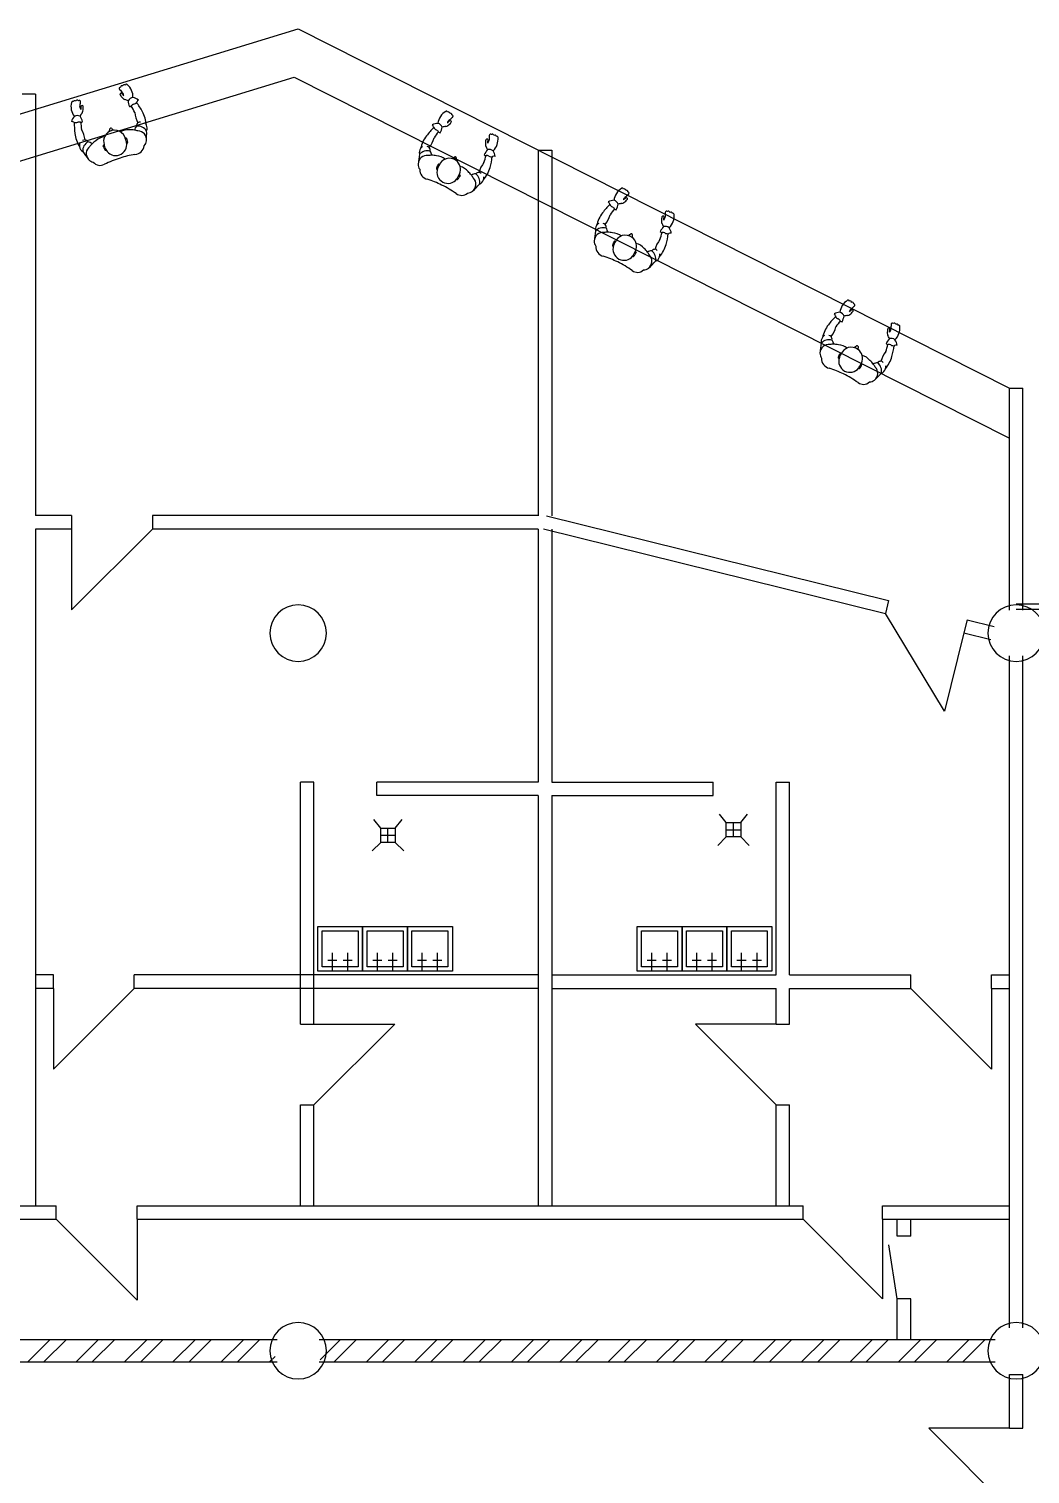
# Model space of a CAD drawing. Header units: metres. Extents: x 183920 to 185578, y 20757 to 21440.
# Drawn here: x 184310.37 to 184321.52, y 20943.99 to 20960.1 of the extents above; entities that cross this region are included whole.
import ezdxf

# ---------------------------------------------------------------- set-up
doc = ezdxf.new("R2010")
doc.units = ezdxf.units.M
doc.linetypes.add('Style_13', pattern=[0])
doc.linetypes.add('Style_23', pattern=[0])
for name, color, linetype, true_color in [('0_1', 7, 'Continuous', 0x000000), ('brick', 12, 'Continuous', 0xbd0000), ('COLON', 5, 'Continuous', 0x0000ff), ('DOORS', 8, 'Continuous', 0x414141), ('DRAW', 7, 'Continuous', 0xffffff), ('GKL', 5, 'Continuous', 0x0000ff), ('Glass', 4, 'Continuous', 0x00ffff), ('Sanita', 4, 'Continuous', 0x00ffff), ('WALL', 7, 'Continuous', 0x000000)]:
    doc.layers.add(name, color=color, linetype=linetype, true_color=true_color)

# ---------------------------------------------------------------- blocks, each defined once
blk = doc.blocks.new('AC37FC7F39')
at = {"layer": 'Sanita', "linetype": 'Style_13'}
for points in [[(-0.004881829890982772, -0.1896704826491477), (-0.004881829890982772, -0.6896704826491478), (-0.5048818298909827, -0.6896704826491478), (-0.5048818298909827, -0.1896704826491477), (-0.004881829890982772, -0.1896704826491477)], [(-0.05488182989098277, -0.2396704826491478), (-0.05488182989098277, -0.6396704826491477), (-0.4548818298909827, -0.6396704826491477), (-0.4548818298909827, -0.2396704826491478), (-0.05488182989098277, -0.2396704826491478)]]:
    blk.add_lwpolyline(points, close=True, dxfattribs=at)
for points in [[(-0.2921818002576256, -0.5686417878744251), (-0.3926531750231879, -0.5686417878744251)], [(-0.3405938260836192, -0.6896704826491478), (-0.3405938260836192, -0.4833529475295509)], [(-0.1207578078724109, -0.5686417878744251), (-0.2212291826379733, -0.5686417878744251)], [(-0.1691698336984045, -0.6896704826491478), (-0.1691698336984045, -0.4833529475295509)]]:
    blk.add_lwpolyline(points, dxfattribs=at)
blk = doc.blocks.new('89')
at = {"layer": '0_1', "linetype": 'Style_13'}
for points in [[(-15.91518859069966, -8.342406282081027), (-15.91613768701337, -8.341457545697354)], [(-15.91359389346488, -8.342406282081027), (-15.91264484418269, -8.341647286125493)], [(-15.91518859069966, -8.343212721704349), (-15.91359389346488, -8.343212721704349)], [(-15.91439124208227, -8.342406282081027), (-15.91439124208227, -8.344019161327669)], [(-15.91518859069966, -8.34401916132767), (-15.91613768701337, -8.344967897711344)], [(-15.91359389346488, -8.34401916132767), (-15.91264484418269, -8.344778157283205)]]:
    blk.add_lwpolyline(points, dxfattribs=at)
blk.add_lwpolyline([(-15.91518859069966, -8.342406282081027), (-15.91359389346488, -8.342406282081027), (-15.91359389346488, -8.344019161327669), (-15.91518859069966, -8.344019161327669), (-15.91518859069966, -8.342406282081027)], close=True, dxfattribs=at)

msp = doc.modelspace()

# ---------------------------------------------------------------- hatches: boundary and pattern name
at = {"layer": 'DRAW'}
h = msp.add_hatch(dxfattribs=at)
h.set_pattern_fill('PATTERN_0', color=256, scale=0.04, style=0, pattern_type=2)
h.set_pattern_definition([(45, (-3.600000000000116, 82), (-0.2694076836320746, 0.2694076836320746), []), (45, (-3.420394800000009, 82), (-0.2694076836320746, 0.2694076836320746), [])])
edge = h.paths.add_edge_path(flags=0)
edge.add_line((184313.1337672897, 20945.48654259391), (184305.6011001476, 20945.48654259391))
edge.add_arc((184305.3674337187, 20945.36154259395), 0.2649999999874382, -9.55702716964879e-09, 28.14458129912009, ccw=False)
edge.add_arc((184305.3674337187, 20945.36154259387), 0.2649999999903344, -28.144581298963203, 9.400025646755239e-09, ccw=False)
edge.add_line((184305.6011001476, 20945.23654259391), (184313.1337672897, 20945.23654259391))
edge.add_arc((184313.3674337187, 20945.36154259392), 0.2650000000050169, 180.0000000031585, 208.1445813115076, ccw=False)
edge.add_arc((184313.3674337187, 20945.3615425939), 0.2650000000026288, 151.855418688363, 179.9999999969709, ccw=False)
edge.add_line((184313.1337672897, 20945.48654259391), (184313.1337672897, 20945.48654259391))
edge = h.paths.add_edge_path(flags=0)
edge.add_line((184321.1337672897, 20945.48654259391), (184313.6011001476, 20945.48654259391))
edge.add_arc((184313.3674337187, 20945.36154259395), 0.2649999999874382, -9.55702716964879e-09, 28.14458129912009, ccw=False)
edge.add_arc((184313.3674337187, 20945.36154259387), 0.2649999999903344, -28.144581298963203, 9.400025646755239e-09, ccw=False)
edge.add_line((184313.6011001476, 20945.23654259391), (184321.1337672897, 20945.23654259391))
edge.add_arc((184321.3674337187, 20945.36154259392), 0.2650000000050823, 180.0000000031621, 208.1445813115041, ccw=False)
edge.add_arc((184321.3674337187, 20945.3615425939), 0.265000000002498, 151.8554186883559, 179.999999996978, ccw=False)
edge.add_line((184321.1337672897, 20945.48654259391), (184321.1337672897, 20945.48654259391))
edge = h.paths.add_edge_path(flags=0)
edge.add_arc((184329.3674337187, 20945.3615425939), 0.2650000000025853, 151.8554186883606, 179.9999999969732, ccw=False)
edge.add_line((184329.1337672897, 20945.48654259391), (184321.6011001476, 20945.48654259391))
edge.add_arc((184321.3674337187, 20945.36154259395), 0.2649999999873728, -9.560608305037022e-09, 28.144581299123615, ccw=False)
edge.add_arc((184321.3674337187, 20945.36154259387), 0.2649999999903997, -28.144581298959622, 9.39661504162359e-09, ccw=False)
edge.add_line((184321.6011001476, 20945.23654259391), (184329.1337672897, 20945.23654259391))
edge.add_arc((184329.3674337187, 20945.36154259392), 0.2650000000050823, 180.0000000031621, 208.1445813115041, ccw=False)
edge.add_line((184329.1024337187, 20945.36154259391), (184329.1024337187, 20945.36154259391))
edge = h.paths.add_edge_path(flags=0)
edge.add_line((184329.6799337186, 20945.48654259391), (184329.6011001476, 20945.48654259391))
edge.add_arc((184329.3674337187, 20945.36154259395), 0.2649999999880987, -9.52110212892876e-09, 28.14458129908428, ccw=False)
edge.add_arc((184329.3674337187, 20945.36154259387), 0.2649999999905304, -28.144581298952573, 9.389395927428268e-09, ccw=False)
edge.add_line((184329.6011001476, 20945.23654259391), (184329.8049337186, 20945.23654259391))
edge.add_line((184329.8049337186, 20945.23654259391), (184329.6799337186, 20945.48654259391))
edge.add_line((184329.6799337186, 20945.48654259391), (184329.6799337186, 20945.48654259391))
edge = h.paths.add_edge_path(flags=0)
edge.add_spline(control_points=[(184297.6565703646, 20945.23654259391), (184297.6914394305, 20945.31719799207), (184297.6914394305, 20945.40588719575), (184297.6565703646, 20945.48654259391)], knot_values=[0, 0, 0, 0, 1, 1, 1, 1], degree=3, periodic=0)
edge.add_line((184297.6565703646, 20945.48654259391), (184305.1337672897, 20945.48654259391))
edge.add_spline(control_points=[(184305.1337672897, 20945.48654259391), (184305.0913037434, 20945.40716415197), (184305.0913037434, 20945.31592103585), (184305.1337672897, 20945.23654259391)], knot_values=[0, 0, 0, 0, 1, 1, 1, 1], degree=3, periodic=0)
edge.add_line((184305.1337672897, 20945.23654259391), (184297.6565703646, 20945.23654259391))

# ---------------------------------------------------------------- linework, layer by layer
at = {"layer": 'brick', "linetype": 'Style_13'}
for points in [[(184305.6011001476, 20945.48654259391), (184313.1337672897, 20945.48654259391)], [(184313.6011001476, 20945.48654259391), (184321.1337672897, 20945.48654259391)], [(184305.6011001476, 20945.23654259391), (184313.1337672897, 20945.23654259391)], [(184313.6011001476, 20945.23654259391), (184321.1337672897, 20945.23654259391)]]:
    msp.add_lwpolyline(points, dxfattribs=at)
at = {"layer": 'COLON', "linetype": 'Style_23'}
for points in [[(184313.0524337187, 20953.36154259391, 0.9999999999999999), (184313.6824337186, 20953.36154259391, 0.9999999999999999), (184313.0524337187, 20953.36154259391)], [(184321.0524337187, 20953.36154259391, 0.9999999999999999), (184321.6824337186, 20953.36154259391, 0.9999999999999999), (184321.0524337187, 20953.36154259391)], [(184313.0524337187, 20945.36154259391, 0.9999999999999999), (184313.6824337186, 20945.36154259391, 0.9999999999999999), (184313.0524337187, 20945.36154259391)], [(184321.0524337187, 20945.36154259391, 0.9999999999999999), (184321.6824337186, 20945.36154259391, 0.9999999999999999), (184321.0524337187, 20945.36154259391)]]:
    msp.add_lwpolyline(points, format="xyb", close=True, dxfattribs=at)
at = {"layer": 'DOORS', "linetype": 'Style_13'}
for points in [[(184310.8428764745, 20954.52105177187), (184310.8428764745, 20953.62105177187), (184311.7428764745, 20954.52105177187)], [(184320.7834173275, 20953.36328637707), (184320.5670542161, 20952.48968062846), (184319.9098115789, 20953.57964948852)], [(184310.6422127632, 20949.40105177187), (184310.6422127632, 20948.50105177187), (184311.5422127632, 20949.40105177187)], [(184321.0929337186, 20949.40105177187), (184321.0929337186, 20948.50105177187), (184320.1929337186, 20949.40105177187)], [(184313.5428764745, 20949.00105177187), (184314.4428764745, 20949.00105177187), (184313.5428764745, 20948.10105177187)], [(184318.6928764745, 20949.00105177187), (184317.7928764745, 20949.00105177187), (184318.6928764745, 20948.10105177187)], [(184311.5726413924, 20946.82648858823), (184311.5726413924, 20945.92648858824), (184310.6726413924, 20946.82648858823)], [(184319.8773764745, 20946.82648858823), (184319.8773764745, 20945.94148858824), (184318.9923764745, 20946.82648858823)], [(184320.0424337187, 20945.93908233315), (184319.9478875404, 20946.54208121323)], [(184321.2924337187, 20944.49654259391), (184320.3924337187, 20944.49654259391), (184321.2924337187, 20943.59654259391)]]:
    msp.add_lwpolyline(points, dxfattribs=at)
at = {"layer": 'GKL', "linetype": 'Style_13'}
for points in [[(184300.0432715868, 20956.01768116985), (184313.3674337186, 20960.09654259391)], [(184313.3674337186, 20960.09654259391), (184321.2924337187, 20956.09319058076)], [(184300.0432715868, 20955.49477758866), (184313.321492969, 20959.55957539283)], [(184313.321492969, 20959.55957539283), (184321.2924337187, 20955.53301618818)], [(184310.4428764745, 20959.36766068485), (184310.2928764745, 20959.36766068485)], [(184310.4428764745, 20959.36766068485), (184310.4428764745, 20954.67105177187)], [(184311.4524526571, 20958.84588902267), (184311.4436760568, 20958.87316830378)], [(184311.2172542873, 20958.77021833084), (184311.205232692, 20958.80764637861)], [(184316.0428764745, 20958.74502976834), (184316.0428764745, 20954.66954623385)], [(184316.0428764745, 20958.74502976834), (184316.1928764745, 20958.74502976834)], [(184316.1928764745, 20958.74502976834), (184316.1928764745, 20954.66954623385)], [(184314.9261354335, 20958.55313544581), (184314.9389108091, 20958.57878652121)], [(184315.147295628, 20958.4429878398), (184315.1648039002, 20958.4781849692)], [(184316.8873229472, 20957.69527423164), (184316.9000983228, 20957.72092530704)], [(184317.1084831418, 20957.58512662563), (184317.125991414, 20957.62032375503)], [(184319.4031882526, 20956.44675736723), (184319.4159636282, 20956.47240844263)], [(184319.6243484471, 20956.33660976122), (184319.6418567193, 20956.37180689062)], [(184321.2924337187, 20953.61570789446), (184321.2924337187, 20956.09319058076)], [(184321.2924337187, 20956.09319058076), (184321.4424337187, 20956.09319058076)], [(184321.4424337187, 20953.61570789446), (184321.4424337187, 20956.09319058076)], [(184310.8428764745, 20954.67105177187), (184310.4428764745, 20954.67105177187)], [(184310.8428764745, 20954.67105177187), (184310.8428764745, 20954.52105177187)], [(184316.0428764745, 20954.67105177187), (184311.7428764745, 20954.67105177187)], [(184311.7428764745, 20954.67105177187), (184311.7428764745, 20954.52105177187)], [(184316.1359067338, 20954.66885225092), (184319.9458720975, 20953.72525044662)], [(184310.8428764745, 20954.52105177187), (184310.4428764745, 20954.52105177187)], [(184310.4428764745, 20954.52105177187), (184310.4428764745, 20946.97648858824)], [(184316.0428764745, 20954.52105177187), (184311.7428764745, 20954.52105177187)], [(184316.0428764745, 20954.52105177187), (184316.0428764745, 20951.70105177187)], [(184316.0998462152, 20954.52325129282), (184319.9098115789, 20953.57964948852)], [(184316.1928764745, 20954.52105177187), (184316.1928764745, 20951.70105177187)], [(184319.9458720975, 20953.72525044662), (184319.9098115789, 20953.57964948852)], [(184320.8194778461, 20953.50888733517), (184320.7834173275, 20953.36328637707)], [(184320.8194778461, 20953.50888733517), (184321.1204639779, 20953.43434307296)], [(184320.7834173275, 20953.36328637707), (184321.0844034594, 20953.28874211486)], [(184321.2924337187, 20945.61570789446), (184321.2924337187, 20953.10737729337)], [(184321.4424337187, 20945.61570789446), (184321.4424337187, 20953.10737729337)], [(184313.3928764745, 20949.00105177187), (184313.3928764745, 20951.70105177187)], [(184313.5428764745, 20951.70105177187), (184313.3928764745, 20951.70105177187)], [(184313.5428764745, 20949.00105177187), (184313.5428764745, 20951.70105177187)], [(184314.2428764745, 20951.55105177187), (184314.2428764745, 20951.70105177187)], [(184316.0428764745, 20951.70105177187), (184314.2428764745, 20951.70105177187)], [(184316.1928764745, 20951.70105177187), (184317.9928764745, 20951.70105177187)], [(184317.9928764745, 20951.55105177187), (184317.9928764745, 20951.70105177187)], [(184318.6928764745, 20951.70105177187), (184318.8428764745, 20951.70105177187)], [(184318.6928764745, 20949.55105177187), (184318.6928764745, 20951.70105177187)], [(184318.8428764745, 20949.55105177187), (184318.8428764745, 20951.70105177187)], [(184316.0428764745, 20951.55105177187), (184314.2428764745, 20951.55105177187)], [(184316.0428764745, 20951.55105177187), (184316.0428764745, 20946.97648858824)], [(184316.1928764745, 20951.55105177187), (184316.1928764745, 20946.97648858824)], [(184316.1928764745, 20951.55105177187), (184317.9928764745, 20951.55105177187)], [(184310.6422127632, 20949.55105177187), (184310.4427127632, 20949.55105177187)], [(184310.6422127632, 20949.40105177187), (184310.6422127632, 20949.55105177187)], [(184311.5422127632, 20949.40105177187), (184311.5422127632, 20949.55105177187)], [(184316.0428764745, 20949.55105177187), (184311.5422127632, 20949.55105177187)], [(184316.1928764745, 20949.55105177187), (184318.6928764745, 20949.55105177187)], [(184318.8428764745, 20949.55105177187), (184320.1929337186, 20949.55105177187)], [(184320.1929337186, 20949.40105177187), (184320.1929337186, 20949.55105177187)], [(184321.0929337186, 20949.40105177187), (184321.0929337186, 20949.55105177187)], [(184321.0929337186, 20949.55105177187), (184321.2924337187, 20949.55105177187)], [(184310.6422127632, 20949.40105177187), (184310.4427127632, 20949.40105177187)], [(184316.0428764745, 20949.40105177187), (184311.5422127632, 20949.40105177187)], [(184316.1928764745, 20949.40105177187), (184318.6928764745, 20949.40105177187)], [(184318.6928764745, 20949.00105177187), (184318.6928764745, 20949.40105177187)], [(184318.8428764745, 20949.00105177187), (184318.8428764745, 20949.40105177187)], [(184318.8428764745, 20949.40105177187), (184320.1929337186, 20949.40105177187)], [(184321.0929337186, 20949.40105177187), (184321.2924337187, 20949.40105177187)], [(184313.3928764745, 20949.00105177187), (184313.5428764745, 20949.00105177187)], [(184318.6928764745, 20949.00105177187), (184318.8428764745, 20949.00105177187)], [(184313.3928764745, 20946.97648858824), (184313.3928764745, 20948.10105177187)], [(184313.3928764745, 20948.10105177187), (184313.5428764745, 20948.10105177187)], [(184313.5428764745, 20946.97648858824), (184313.5428764745, 20948.10105177187)], [(184318.6928764745, 20948.10105177187), (184318.8428764745, 20948.10105177187)], [(184318.6928764745, 20946.97648858824), (184318.6928764745, 20948.10105177187)], [(184318.8428764745, 20946.97648858824), (184318.8428764745, 20948.10105177187)], [(184309.0234814674, 20946.97648858824), (184310.6726413924, 20946.97648858824)], [(184310.6726413924, 20946.82648858823), (184310.6726413924, 20946.97648858824)], [(184311.5726413924, 20946.82648858823), (184311.5726413924, 20946.97648858824)], [(184311.5726413924, 20946.97648858824), (184318.9923764745, 20946.97648858824)], [(184318.9923764745, 20946.82648858823), (184318.9923764745, 20946.97648858824)], [(184319.8773764745, 20946.97648858824), (184321.2924337187, 20946.97648858824)], [(184319.8773764745, 20946.82648858823), (184319.8773764745, 20946.97648858824)], [(184309.0234814674, 20946.82648858823), (184310.6726413924, 20946.82648858823)], [(184311.5726413924, 20946.82648858823), (184318.9923764745, 20946.82648858823)], [(184319.8773764745, 20946.82648858823), (184321.2924337187, 20946.82648858823)], [(184320.0424337187, 20946.63908233315), (184320.0424337187, 20946.82648858823)], [(184320.1924337187, 20946.63908233315), (184320.1924337187, 20946.82648858823)], [(184320.1924337187, 20946.63908233315), (184320.0424337187, 20946.63908233315)], [(184320.0424337187, 20945.48654259391), (184320.0424337187, 20945.93908233315)], [(184320.1924337187, 20945.93908233315), (184320.0424337187, 20945.93908233315)], [(184320.1924337187, 20945.48654259391), (184320.1924337187, 20945.93908233315)], [(184321.2924337187, 20944.49654259391), (184321.2924337187, 20945.09654259391)], [(184321.2924337187, 20945.09654259391), (184321.4424337187, 20945.09654259391)], [(184321.2924337187, 20945.09654259391), (184321.4424337187, 20945.09654259391)], [(184321.2924337187, 20944.49654259391), (184321.2924337187, 20945.09654259391)], [(184321.4424337187, 20944.49654259391), (184321.4424337187, 20945.09654259391)], [(184321.4424337187, 20944.49654259391), (184321.4424337187, 20945.09654259391)], [(184321.2924337187, 20944.49654259391), (184321.4424337187, 20944.49654259391)], [(184321.2924337187, 20944.49654259391), (184321.4424337187, 20944.49654259391)]]:
    msp.add_lwpolyline(points, dxfattribs=at)
for points in [[(184311.4428388573, 20959.47037695768, 0.562738525298372), (184311.4140628465, 20959.46024351499)], [(184311.4617859536, 20959.47596317686, 0.6642956883432045), (184311.4428388573, 20959.47037695768)], [(184311.5270997714, 20959.33057937973, 0.23357357713374), (184311.4617859536, 20959.47596317687)], [(184311.3882715473, 20959.4468234171, 0.7346971401479088), (184311.3781233838, 20959.42198596296)], [(184311.375773605, 20959.42487329702, 0.001228079246242724), (184311.3781233838, 20959.42198596296)], [(184311.3781233838, 20959.42198596296, 0.01688612161322813), (184311.4118400027, 20959.38349217137)], [(184311.403511531, 20959.37631353923, 1.021502916895853), (184311.3850546469, 20959.36075750861)], [(184311.3850546469, 20959.36075750861, 0.0348045405536639), (184311.3974451082, 20959.34232817982)], [(184311.3882715473, 20959.4468234171, 0.007703880547312702), (184311.3882456526, 20959.4463003428)], [(184311.4140628465, 20959.46024351499, 0.5633975863878162), (184311.3882715473, 20959.4468234171)], [(184311.3974451082, 20959.34232817982, 0.1526109228467735), (184311.4360938772, 20959.30890212352)], [(184311.4236314862, 20959.35040737873, 0.05902706859588985), (184311.403511531, 20959.37631353923)], [(184311.4236314862, 20959.35040737873, 0.183508304746305), (184311.4118400028, 20959.38349217136)], [(184311.4734928312, 20959.29609161826, 0.0639018418334378), (184311.4360938772, 20959.30890212352)], [(184311.5270997714, 20959.33057937974, 0.2463131511539328), (184311.4734928312, 20959.29609161826)], [(184311.5873856846, 20959.30315416885, 0.125059277647271), (184311.5270997714, 20959.33057937974)], [(184310.8422780958, 20959.27664807007, 0.2335735771317475), (184310.8739913612, 20959.12045392145)], [(184310.8609280092, 20959.28315798801, 0.6642956883397897), (184310.8422780958, 20959.27664807007)], [(184310.8902144103, 20959.29170504418, 0.5627385252955442), (184310.8609280092, 20959.28315798801)], [(184310.9189925058, 20959.29584163197, 0.5633975863862969), (184310.8902144103, 20959.29170504418)], [(184310.9417196835, 20959.28158120612, 0.7346971401440535), (184310.9189925058, 20959.29584163197)], [(184310.9193185498, 20959.29543178736, 0.007703880549102126), (184310.9189925058, 20959.29584163197)], [(184310.936774327, 20959.23064864452, 0.1835083047483222), (184310.9464868679, 20959.19689499084)], [(184310.936774327, 20959.23064864453, 0.01688612161292728), (184310.9417196835, 20959.28158120612)], [(184310.9605643787, 20959.15590937034, 0.06390184183309641), (184310.9376514543, 20959.12369464232)], [(184310.9417196835, 20959.28158120612, 0.001228079244078674), (184310.9419450178, 20959.28529703483)], [(184310.947726247, 20959.22967311907, 0.05902706859814137), (184310.9464868679, 20959.19689499084)], [(184310.9717913595, 20959.22779774832, 1.021502916896185), (184310.947726247, 20959.22967311907)], [(184310.9605643787, 20959.15590937034, 0.1526109228442449), (184310.9724716198, 20959.20560088059)], [(184310.9724716198, 20959.20560088059, 0.03480454055393713), (184310.9717913595, 20959.22779774832)], [(184311.4734928312, 20959.29609161826, 0.06862318153316545), (184311.4869847026, 20959.23062425205)], [(184311.4869847026, 20959.23062425205, 0.2733742060289469), (184311.507781492, 20959.23890921188)], [(184311.5337822784, 20959.25607695998, 0.09528091794896781), (184311.507781492, 20959.23890921188)], [(184311.5463226805, 20959.16519987535, 0.01491578298274088), (184311.507781492, 20959.23890921187)], [(184311.5337822784, 20959.25607695998, 0.2169668782424897), (184311.5683112692, 20959.28135052898)], [(184311.5463226805, 20959.16519987533, 0.1039852279526526), (184311.5823680684, 20959.0486263879)], [(184311.6325284053, 20959.17366683481, 0.03865174415437777), (184311.5656965201, 20959.27717414645)], [(184311.5873856846, 20959.30315416885, 0.1760581244777774), (184311.5683112692, 20959.28135052898)], [(184311.5683112692, 20959.28135052898, 0.008868330040992497), (184311.5691793746, 20959.28296288719)], [(184311.6763817583, 20959.02455896619, 0.1097569836683875), (184311.6325284053, 20959.17366683482)], [(184315.0115693059, 20959.17746036415, 0.2335735771319329), (184314.9251546052, 20959.0435393323)], [(184315.0294620855, 20959.16909097107, 0.6642956883423783), (184315.0115693059, 20959.17746036414)], [(184315.0563890528, 20959.15474928743, 0.5627385252958752), (184315.0294620855, 20959.16909097107)], [(184315.0798714042, 20959.13760667055, 0.5633975863847096), (184315.0563890528, 20959.15474928743)], [(184310.8739913612, 20959.12045392146, 0.1250592776493245), (184310.8410070496, 20959.0630207541)], [(184310.8692168543, 20959.05642993077, 0.1760581244767304), (184310.8410070496, 20959.0630207541)], [(184310.8675714342, 20959.05723360899, 0.008868330038935534), (184310.8692168543, 20959.05642993077)], [(184310.8692168543, 20959.05642993077, 0.2169668782433176), (184310.9120052403, 20959.05603178668)], [(184310.8737763374, 20959.05456172374, 0.03865174415633087), (184310.8798379453, 20958.93150270803)], [(184310.9376514543, 20959.12369464232, 0.2463131511515061), (184310.8739913612, 20959.12045392145)], [(184310.9431387958, 20959.05724594822, 0.09528091794787932), (184310.9120052403, 20959.05603178668)], [(184310.9648650431, 20959.06264198293, 0.06862318153192089), (184310.9376514543, 20959.12369464232)], [(184310.9431387958, 20959.05724594822, 0.2733742060297836), (184310.9648650431, 20959.06264198293)], [(184310.9431387958, 20959.05724594822, 0.01491578298280065), (184310.9548083314, 20958.97489115823)], [(184311.2663205101, 20958.96588642624, 0.02578928805832998), (184311.268776241, 20958.9827625287)], [(184311.2866608179, 20958.98851655796, 0.5602265983964629), (184311.268776241, 20958.9827625287)], [(184311.2866608179, 20958.98851655796, 0.02578928805845708), (184311.2984963842, 20958.97623841403)], [(184311.5679293975, 20959.01203029224, 0.1508512666847832), (184311.5433162957, 20958.96811265512)], [(184311.5823680684, 20959.0486263879, 0.2570029064266376), (184311.5679298933, 20959.01203045173)], [(184311.6796629574, 20958.95909615277, 0.2818914200136288), (184311.5679293975, 20959.01203029224)], [(184311.6093074325, 20959.05799798262, 0.1804795712257161), (184311.5823680684, 20959.0486263879)], [(184311.6763817583, 20959.02455896619, 0.0936196042371635), (184311.6574265207, 20959.05124694959)], [(184311.6796634531, 20958.95909631226, 0.192729793419487), (184311.6763817583, 20959.02455896619)], [(184314.878972428, 20958.99653896567, 0.03865174415674138), (184314.7973483399, 20958.90424718552)], [(184314.9251546052, 20959.0435393323, 0.1250592776474504), (184314.8614326323, 20959.02548265217)], [(184314.8770148092, 20959.00106078082, 0.1760581244763963), (184314.8614326323, 20959.02548265217)], [(184314.8763987948, 20959.00278526111, 0.00886833003800465), (184314.8770148092, 20959.00106078082)], [(184314.8770148092, 20959.00106078082, 0.2169668782448526), (184314.9073548331, 20958.97088649641)], [(184314.9729717164, 20959.00138920052, 0.2463131511532959), (184314.9251546052, 20959.0435393323)], [(184314.949797278, 20958.93869189564, 0.06862318153279579), (184314.9729717164, 20959.00138920052)], [(184315.0118708134, 20959.0084355511, 0.06390184183290959), (184314.9729717164, 20959.00138920052)], [(184315.0118708134, 20959.0084355511, 0.152610922844458), (184315.0551027839, 20959.03567569252)], [(184315.0470556798, 20959.0785351291, 0.1835083047491443), (184315.0304274307, 20959.04759738652)], [(184315.0542111169, 20959.07018672075, 0.05902706859954156), (184315.0304274307, 20959.04759738652)], [(184315.0470556798, 20959.0785351291, 0.01688612161361359), (184315.0861728488, 20959.11152648369)], [(184315.0701214013, 20959.052034324, 1.021502916898429), (184315.0542111169, 20959.07018672075)], [(184315.0551027839, 20959.03567569252, 0.03480454055643637), (184315.0701214013, 20959.05203432401)], [(184315.0798184192, 20959.13708564287, 0.007703880551050045), (184315.0798714042, 20959.13760667055)], [(184315.0861728488, 20959.11152648369, 0.7346971401483768), (184315.0798714042, 20959.13760667055)], [(184315.0861728488, 20959.11152648369, 0.001228079245217542), (184315.0889297452, 20959.11402801934)], [(184310.8798379453, 20958.93150270803, 0.1097569836699632), (184310.9311571494, 20958.78479683782)], [(184310.9934997443, 20958.85916897999, 0.103985227952019), (184310.9548083314, 20958.97489115822)], [(184310.9934997443, 20958.85916897999, 0.1804795712247602), (184310.9661496665, 20958.85107395863)], [(184311.0265685426, 20958.8378575271, 0.2818914200137709), (184310.9666627058, 20958.72970161076)], [(184311.0265685426, 20958.8378575271, 0.257002906427068), (184310.9934997443, 20958.85916897999)], [(184311.0721727392, 20958.81653099703, 0.1508512666858007), (184311.0265685426, 20958.8378575271)], [(184311.1149021903, 20958.85012798034, 0.0521885622270389), (184311.0721727392, 20958.81653099703)], [(184311.2102999327, 20958.89291119212, 0.159402744251488), (184311.1149021903, 20958.85012798034)], [(184311.2102999327, 20958.89291119212, 0.1783538777169704), (184311.205232692, 20958.80764637861)], [(184311.2656007938, 20958.9525393868, 0.1692941236912778), (184311.2102999327, 20958.89291119212)], [(184311.2255135475, 20958.75055704585, 0.8647993628830255), (184311.4560571261, 20958.83194417604)], [(184311.2663205101, 20958.96588642624, 0.4363700312706989), (184311.2656007938, 20958.9525393868)], [(184311.4446844827, 20958.86729243492, 0.5028829782362652), (184311.2656007938, 20958.9525393868)], [(184311.3068638037, 20958.9658149912, 0.4363700312697514), (184311.2984963842, 20958.97623841403)], [(184311.4890124577, 20958.9704909862, 0.1594027442508617), (184311.3865645301, 20958.9496210411)], [(184311.4553230162, 20958.87780493933, 1.033272617226678), (184311.4442216019, 20958.87147264987)], [(184311.4560571261, 20958.83194417604, 0.02917255737105351), (184311.4524526571, 20958.84588902267)], [(184311.4553230162, 20958.87780493933, 0.08416599265552342), (184311.4642125755, 20958.84967255726)], [(184311.4572074518, 20958.82510024122, 0.01404715641860633), (184311.4560571261, 20958.83194417604)], [(184311.4572074518, 20958.82510024122, 0.8376434836873771), (184311.4685307192, 20958.82960256155)], [(184311.4685307192, 20958.82960256155, 0.09560574324571368), (184311.4642125755, 20958.84967255726)], [(184311.5433162957, 20958.96811265512, 0.052188562225208), (184311.4890124577, 20958.9704909862)], [(184311.5826543149, 20958.95909186167, 0.03870246309369627), (184311.5433162957, 20958.96811265512)], [(184311.6775314555, 20958.84896918643, 0.4459423082019549), (184311.5826543149, 20958.95909186167)], [(184311.6517711226, 20958.79445899582, 0.1581429146618827), (184311.6775314555, 20958.84896918643)], [(184311.6775314555, 20958.84896918643, 0.01576043074133369), (184311.6796629574, 20958.95909615278)], [(184314.79734834, 20958.90424718552, 0.1097569836704122), (184314.731591026, 20958.76342016851)], [(184314.8281534909, 20958.77308996904, 0.1039852279542779), (184314.8813035533, 20958.88292493084)], [(184314.9304812536, 20958.95000729281, 0.01491578298414443), (184314.8813035533, 20958.88292493084)], [(184314.9304812536, 20958.95000729282, 0.09528091794803992), (184314.9073548331, 20958.97088649641)], [(184314.9304812536, 20958.95000729282, 0.2733742060295689), (184314.949797278, 20958.93869189564)], [(184315.4547110783, 20958.83665300196, 0.152610922847794), (184315.4590176048, 20958.78573657622)], [(184315.4587184359, 20958.85849573018, 0.03480454055322717), (184315.4547110783, 20958.83665300196)], [(184315.4827921575, 20958.8567343149, 1.021502916898527), (184315.4587184359, 20958.85849573018)], [(184315.479092941, 20958.82414202212, 0.05902706859924666), (184315.4827921575, 20958.85673431489)], [(184315.479092941, 20958.82414202212, 0.183508304747048), (184315.4937663325, 20958.85605337073)], [(184315.4965291252, 20958.90715082037, 0.01688612161690857), (184315.4937663325, 20958.85605337074)], [(184315.5211408067, 20958.91783489659, 0.7346971401490251), (184315.4965291252, 20958.90715082037)], [(184315.4968646081, 20958.91085832758, 0.001228079244077453), (184315.4965291252, 20958.90715082037)], [(184315.5211408067, 20958.91783489659, 0.007703880550581947), (184315.5207568891, 20958.91747868805)], [(184315.548970792, 20958.90942168926, 0.5633975863864085), (184315.5211408067, 20958.91783489659)], [(184315.5392812387, 20958.7376769749, 0.2335735771324128), (184315.5941008875, 20958.88733374679)], [(184315.5766406926, 20958.89657170624, 0.5627385252990975), (184315.548970792, 20958.90942168926)], [(184315.5941008875, 20958.88733374679, 0.6642956883461607), (184315.5766406926, 20958.89657170624)], [(184310.9309944308, 20958.81753096394, 0.09361960423596026), (184310.9311571494, 20958.78479683782)], [(184310.9311571494, 20958.78479683782, 0.192729793422056), (184310.9666627058, 20958.72970161076)], [(184310.9666627058, 20958.72970161076, 0.01576043074137256), (184311.0326099061, 20958.64147769801)], [(184311.0454747247, 20958.78626434052, 0.4459423082026661), (184311.0326099061, 20958.64147769802)], [(184311.0721727392, 20958.81653099703, 0.03870246309267572), (184311.0454747247, 20958.78626434052)], [(184311.209023232, 20958.79580195803, 1.033272617229199), (184311.1963120888, 20958.79447300092)], [(184311.2054943688, 20958.76643479624, 0.08416599265494827), (184311.1963120888, 20958.79447300092)], [(184311.205232692, 20958.80764637861, 0.004409099164447201), (184311.2058816438, 20958.80556658972)], [(184311.2054943688, 20958.76643479624, 0.09560574324904175), (184311.2136892355, 20958.74761206391)], [(184311.2136892355, 20958.74761206391, 0.8376434836809495), (184311.2255135475, 20958.75055704585)], [(184311.2172542873, 20958.77021833084, 0.04323743212077268), (184311.2255135475, 20958.75055704585)], [(184311.5493478625, 20958.69690921473, 0.03356216121005554), (184311.3833248993, 20958.6574041562)], [(184311.5493478625, 20958.69690921474, 0.3683123807076945), (184311.6517711226, 20958.79445899582)], [(184314.718512051, 20958.69919333131, 0.01576043074608363), (184314.7040740779, 20958.58999609252)], [(184314.8144189834, 20958.68461468083, 0.4459423082017574), (184314.7040740779, 20958.58999609254)], [(184314.731591026, 20958.76342016851, 0.1927297934194736), (184314.7185115848, 20958.69919356345)], [(184314.8369301472, 20958.73474000504, 0.2818914200141618), (184314.7185120509, 20958.69919333129)], [(184314.754340674, 20958.78695743694, 0.09361960423563435), (184314.731591026, 20958.76342016851)], [(184314.8281534909, 20958.77308996904, 0.180479571225061), (184314.8029278653, 20958.78640251725)], [(184314.8546657772, 20958.68762301173, 0.03870246309435244), (184314.8144189834, 20958.68461468083)], [(184314.836929681, 20958.7347402372, 0.2570029064260743), (184314.8281534909, 20958.77308996904)], [(184314.8546657772, 20958.68762301173, 0.1508512666857652), (184314.8369301472, 20958.73474000504)], [(184314.9087105732, 20958.68181583509, 0.05218856222509339), (184314.8546657772, 20958.68762301173)], [(184315.0068602347, 20958.64579117087, 0.1594027442511898), (184314.9087105732, 20958.68181583509)], [(184315.0979277389, 20958.6588752283, 0.02578928805985644), (184315.1114736162, 20958.66923585841)], [(184315.1282907246, 20958.66086019098, 0.5602265984001212), (184315.1114736162, 20958.66923585841)], [(184315.1282907246, 20958.66086019098, 0.02578928805753387), (184315.1281831466, 20958.6438066906)], [(184315.4375124616, 20958.60590817464, 0.01491578298378575), (184315.4614223849, 20958.68557501256)], [(184315.4768305792, 20958.75044509359, 0.0686231815321911), (184315.4407534252, 20958.69417391454)], [(184315.4407534252, 20958.69417391454, 0.2733742060297842), (184315.4614223849, 20958.68557501257)], [(184315.4768305792, 20958.75044509359, 0.06390184183348509), (184315.4590176048, 20958.78573657622)], [(184315.4920201556, 20958.67969718125, 0.09528091794727846), (184315.4614223849, 20958.68557501257)], [(184315.5392812387, 20958.7376769749, 0.2463131511527565), (184315.4768305792, 20958.75044509359)], [(184315.4920201556, 20958.67969718125, 0.2169668782427294), (184315.5343827022, 20958.67366235438)], [(184315.5051133159, 20958.55174877194, 0.03865174415550341), (184315.5295942939, 20958.67250036057)], [(184315.5632625144, 20958.67594017918, 0.1760581244767113), (184315.5343827022, 20958.67366235438)], [(184315.5343827022, 20958.67366235438, 0.008868330038655293), (184315.5361301897, 20958.67420970569)], [(184315.5632625144, 20958.67594017917, 0.1250592776485561), (184315.5392812387, 20958.7376769749)], [(184311.0326099061, 20958.64147769802, 0.1581429146611109), (184311.0853226796, 20958.61221476679)], [(184311.0853226796, 20958.61221476679, 0.3683123807113394), (184311.2090937218, 20958.58743878665)], [(184311.3833248993, 20958.6574041562, 0.03356216121127316), (184311.2090937218, 20958.58743878665)], [(184314.7040740779, 20958.58999609254, 0.158142914661007), (184314.7213525111, 20958.53223441514)], [(184314.7213525111, 20958.53223441514, 0.3683123807090336), (184314.8079575412, 20958.42040395073)], [(184314.9077930109, 20958.53944937874, 0.8376434836845776), (184314.9183113365, 20958.53329697274)], [(184314.9150774238, 20958.5586428261, 0.09560574324477795), (184314.9077930109, 20958.53944937874)], [(184314.9204768265, 20958.53989040477, 0.8647993628819064), (184315.1361762349, 20958.42479057066)], [(184314.9150774238, 20958.5586428261, 0.0841659926580389), (184314.9280926447, 20958.58512034884)], [(184314.9204768265, 20958.53989040477, 0.01404715641690086), (184314.9183113365, 20958.53329697274)], [(184314.9261354335, 20958.55313544581, 0.0291725573713091), (184314.9204768265, 20958.53989040477)], [(184314.938116704, 20958.57719207499, 1.033272617225399), (184314.9280926448, 20958.58512034884)], [(184315.1268894582, 20958.63050301352, 0.5028829782356169), (184314.9370310488, 20958.57312884864)], [(184315.0979277389, 20958.6588752283, 0.4363700312723419), (184315.0880892943, 20958.64982721959)], [(184315.1268894582, 20958.63050301352, 0.4363700312707511), (184315.1281831466, 20958.6438066906)], [(184315.1726042094, 20958.56324330523, 0.1692941236905438), (184315.1268894582, 20958.63050301352)], [(184315.1648039002, 20958.4781849692, 0.1783538777162815), (184315.1726042094, 20958.56324330523)], [(184315.2604914959, 20958.50661330125, 0.1594027442531347), (184315.1726042094, 20958.56324330523)], [(184315.2976884083, 20958.466978052, 0.0521885622253874), (184315.2604914959, 20958.50661330125)], [(184315.4375124616, 20958.60590817463, 0.1039852279536713), (184315.3818743064, 20958.49731239367)], [(184315.4323357617, 20958.4144181466, 0.1097569836710205), (184315.5051133159, 20958.55174877196)], [(184314.9661609436, 20958.35640428324, 0.03356216121083169), (184314.8079575412, 20958.42040395073)], [(184315.1279030919, 20958.26105684699, 0.0335621612104911), (184314.9661609435, 20958.35640428324)], [(184315.1361762349, 20958.42479057066, 0.8376434836809772), (184315.14742389, 20958.42010255092)], [(184315.1361762349, 20958.42479057066, 0.0432374321211374), (184315.147295628, 20958.4429878398)], [(184315.14742389, 20958.42010255092, 0.09560574324740567), (184315.1583536378, 20958.4374804595)], [(184315.1716441078, 20958.46382089594, 0.08416599265874865), (184315.1583536378, 20958.4374804595)], [(184315.1716441078, 20958.46382089594, 1.033272617222385), (184315.1592768985, 20958.46704446899)], [(184315.1638498503, 20958.47622628367, 0.004409099166586976), (184315.1648039002, 20958.4781849692)], [(184315.3459790496, 20958.48121102776, 0.1508512666846809), (184315.2976884083, 20958.466978052)], [(184315.3195361862, 20958.43304386463, 0.03870246309440435), (184315.2976884083, 20958.466978052)], [(184315.3105024959, 20958.28796778857, 0.4459423082006537), (184315.3195361862, 20958.43304386462)], [(184315.3105024959, 20958.28796778857, 0.01576043074188251), (184315.3889557896, 20958.36528255263)], [(184315.3818743064, 20958.49731239367, 0.2570029064262995), (184315.3459790496, 20958.48121102776)], [(184315.3889557895, 20958.36528255262, 0.281891420013188), (184315.3459790496, 20958.48121102775)], [(184315.4076977741, 20958.4852002246, 0.1804795712242802), (184315.3818743064, 20958.49731239367)], [(184315.3889557895, 20958.36528255262, 0.1927297934231357), (184315.4323357617, 20958.4144181466)], [(184315.4323357617, 20958.4144181466, 0.09361960423399933), (184315.437414551, 20958.44675628799)], [(184315.1279030919, 20958.26105684699, 0.3683123807125305), (184315.2539916105, 20958.26695647134)], [(184315.2539916105, 20958.26695647134, 0.1581429146614027), (184315.3105024959, 20958.28796778857)], [(184316.886342119, 20958.18567811813, 0.1250592776474504), (184316.8226201461, 20958.16762143801)], [(184316.9727568196, 20958.31959914997, 0.2335735771319329), (184316.886342119, 20958.18567811813)], [(184316.9341592301, 20958.14352798635, 0.2463131511532959), (184316.886342119, 20958.18567811813)], [(184316.9906495992, 20958.31122975691, 0.6642956883423783), (184316.9727568196, 20958.31959914997)], [(184316.9730583271, 20958.15057433693, 0.152610922844458), (184317.0162902976, 20958.17781447835)], [(184317.0175765665, 20958.29688807326, 0.5627385252958752), (184316.9906495992, 20958.31122975691)], [(184317.0082431936, 20958.22067391493, 0.1835083047491443), (184316.9916149444, 20958.18973617235)], [(184317.0153986306, 20958.21232550658, 0.05902706859954156), (184316.9916149444, 20958.18973617235)], [(184317.0082431936, 20958.22067391494, 0.01688612161361359), (184317.0473603625, 20958.25366526952)], [(184317.031308915, 20958.19417310984, 1.021502916898429), (184317.0153986306, 20958.21232550658)], [(184317.0162902976, 20958.17781447835, 0.03480454055643637), (184317.031308915, 20958.19417310984)], [(184317.041058918, 20958.27974545638, 0.5633975863847096), (184317.0175765665, 20958.29688807326)], [(184317.041005933, 20958.2792244287, 0.007703880551050045), (184317.041058918, 20958.27974545638)], [(184317.0473603625, 20958.25366526952, 0.7346971401483768), (184317.041058918, 20958.27974545638)], [(184317.0473603625, 20958.25366526952, 0.001228079245217542), (184317.0501172589, 20958.25616680517)], [(184316.7585358537, 20958.04638597136, 0.1097569836704122), (184316.6927785397, 20957.90555895435)], [(184316.8401599418, 20958.1386777515, 0.03865174415674138), (184316.7585358537, 20958.04638597135)], [(184316.7893410047, 20957.91522875487, 0.1039852279542779), (184316.842491067, 20958.02506371668)], [(184316.8382023229, 20958.14319956665, 0.1760581244763963), (184316.8226201461, 20958.16762143801)], [(184316.8375863085, 20958.14492404694, 0.00886833003800465), (184316.8382023229, 20958.14319956665)], [(184316.8382023229, 20958.14319956665, 0.2169668782448526), (184316.8685423468, 20958.11302528224)], [(184316.8916687674, 20958.09214607864, 0.01491578298414443), (184316.842491067, 20958.02506371668)], [(184316.8916687674, 20958.09214607865, 0.09528091794803992), (184316.8685423468, 20958.11302528224)], [(184316.8916687674, 20958.09214607865, 0.2733742060295689), (184316.9109847918, 20958.08083068147)], [(184316.9109847918, 20958.08083068147, 0.06862318153279579), (184316.9341592301, 20958.14352798635)], [(184316.9730583271, 20958.15057433693, 0.06390184183290959), (184316.9341592301, 20958.14352798635)], [(184317.4577166389, 20958.04928960621, 0.01688612161690857), (184317.4549538462, 20957.99819215657)], [(184317.4823283204, 20958.05997368242, 0.7346971401490251), (184317.4577166389, 20958.0492896062)], [(184317.4580521218, 20958.05299711342, 0.001228079244077453), (184317.4577166389, 20958.04928960621)], [(184317.4823283204, 20958.05997368242, 0.007703880550581947), (184317.4819444028, 20958.05961747389)], [(184317.5101583058, 20958.05156047509, 0.5633975863864085), (184317.4823283204, 20958.05997368242)], [(184317.5004687525, 20957.87981576073, 0.2335735771324128), (184317.5552884012, 20958.02947253263)], [(184317.5378282063, 20958.03871049207, 0.5627385252990975), (184317.5101583058, 20958.05156047509)], [(184317.5552884012, 20958.02947253262, 0.6642956883461607), (184317.5378282063, 20958.03871049207)], [(184316.6927785397, 20957.90555895435, 0.1927297934194736), (184316.6796990985, 20957.84133234929)], [(184316.7981176609, 20957.87687879087, 0.2818914200141618), (184316.6796995647, 20957.84133211712)], [(184316.7155281877, 20957.92909622277, 0.09361960423563435), (184316.6927785397, 20957.90555895435)], [(184316.7893410047, 20957.91522875487, 0.180479571225061), (184316.7641153791, 20957.92854130308)], [(184316.7981171948, 20957.87687902304, 0.2570029064260743), (184316.7893410047, 20957.91522875487)], [(184316.815853291, 20957.82976179757, 0.1508512666857652), (184316.7981176609, 20957.87687879087)], [(184317.438018093, 20957.89258387942, 0.0686231815321911), (184317.401940939, 20957.83631270038)], [(184317.415898592, 20957.9787917878, 0.152610922847794), (184317.4202051185, 20957.92787536205)], [(184317.4199059496, 20958.00063451601, 0.03480454055322717), (184317.415898592, 20957.9787917878)], [(184317.4439796712, 20957.99887310073, 1.021502916898527), (184317.4199059496, 20958.00063451601)], [(184317.438018093, 20957.89258387942, 0.06390184183348509), (184317.4202051185, 20957.92787536205)], [(184317.5004687525, 20957.87981576073, 0.2463131511527565), (184317.438018093, 20957.89258387942)], [(184317.4402804547, 20957.96628080796, 0.05902706859924666), (184317.4439796712, 20957.99887310073)], [(184317.4402804547, 20957.96628080796, 0.183508304747048), (184317.4549538462, 20957.99819215656)], [(184317.5244500281, 20957.81807896501, 0.1250592776485561), (184317.5004687525, 20957.87981576073)], [(184316.6652615916, 20957.73213487837, 0.158142914661007), (184316.6825400249, 20957.67437320097)], [(184316.6796995647, 20957.84133211714, 0.01576043074608363), (184316.6652615916, 20957.73213487835)], [(184316.7756064971, 20957.82675346666, 0.4459423082017574), (184316.6652615916, 20957.73213487837)], [(184316.815853291, 20957.82976179757, 0.03870246309435244), (184316.7756064971, 20957.82675346666)], [(184316.869898087, 20957.82395462092, 0.05218856222509339), (184316.815853291, 20957.82976179757)], [(184316.8762649375, 20957.70078161194, 0.09560574324477795), (184316.8689805246, 20957.68158816457)], [(184316.9680477484, 20957.7879299567, 0.1594027442511898), (184316.869898087, 20957.82395462092)], [(184316.8762649375, 20957.70078161194, 0.0841659926580389), (184316.8892801585, 20957.72725913467)], [(184316.8873229472, 20957.69527423164, 0.0291725573713091), (184316.8816643403, 20957.6820291906)], [(184316.8993042177, 20957.71933086083, 1.033272617225399), (184316.8892801585, 20957.72725913467)], [(184317.088076972, 20957.77264179935, 0.5028829782356169), (184316.8982185625, 20957.71526763447)], [(184317.0591152526, 20957.80101401413, 0.4363700312723419), (184317.049276808, 20957.79196600542)], [(184317.0591152526, 20957.80101401413, 0.02578928805985644), (184317.0726611299, 20957.81137464424)], [(184317.0894782383, 20957.80299897682, 0.5602265984001212), (184317.0726611299, 20957.81137464424)], [(184317.088076972, 20957.77264179935, 0.4363700312707511), (184317.0893706603, 20957.78594547643)], [(184317.1337917231, 20957.70538209106, 0.1692941236905438), (184317.088076972, 20957.77264179935)], [(184317.0894782383, 20957.80299897681, 0.02578928805753387), (184317.0893706603, 20957.78594547643)], [(184317.125991414, 20957.62032375503, 0.1783538777162815), (184317.1337917231, 20957.70538209106)], [(184317.2216790096, 20957.64875208708, 0.1594027442531347), (184317.1337917231, 20957.70538209106)], [(184317.3986999754, 20957.74804696046, 0.1039852279536713), (184317.3430618201, 20957.6394511795)], [(184317.3935232755, 20957.55655693243, 0.1097569836710205), (184317.4663008297, 20957.69388755779)], [(184317.3986999754, 20957.74804696047, 0.01491578298378575), (184317.4226098987, 20957.82771379839)], [(184317.401940939, 20957.83631270038, 0.2733742060297842), (184317.4226098987, 20957.8277137984)], [(184317.4532076693, 20957.82183596709, 0.09528091794727846), (184317.4226098987, 20957.8277137984)], [(184317.4532076693, 20957.82183596709, 0.2169668782427294), (184317.4955702159, 20957.81580114021)], [(184317.4663008297, 20957.69388755778, 0.03865174415550341), (184317.4907818076, 20957.8146391464)], [(184317.5244500281, 20957.81807896501, 0.1760581244767113), (184317.4955702159, 20957.81580114021)], [(184317.4955702159, 20957.81580114021, 0.008868330038655293), (184317.4973177035, 20957.81634849152)], [(184316.6825400249, 20957.67437320097, 0.3683123807090336), (184316.769145055, 20957.56254273656)], [(184316.9273484573, 20957.49854306908, 0.03356216121083169), (184316.769145055, 20957.56254273656)], [(184316.8689805246, 20957.68158816457, 0.8376434836845776), (184316.8794988503, 20957.67543575857)], [(184316.8816643403, 20957.6820291906, 0.8647993628819064), (184317.0973637487, 20957.56692935649)], [(184316.8816643403, 20957.6820291906, 0.01404715641690086), (184316.8794988503, 20957.67543575858)], [(184317.0973637487, 20957.56692935649, 0.8376434836809772), (184317.1086114037, 20957.56224133675)], [(184317.0973637487, 20957.56692935649, 0.0432374321211374), (184317.1084831418, 20957.58512662563)], [(184317.1086114037, 20957.56224133675, 0.09560574324740567), (184317.1195411515, 20957.57961924533)], [(184317.1328316216, 20957.60595968178, 0.08416599265874865), (184317.1195411515, 20957.57961924533)], [(184317.1328316216, 20957.60595968178, 1.033272617222385), (184317.1204644123, 20957.60918325482)], [(184317.125037364, 20957.6183650695, 0.004409099166586976), (184317.125991414, 20957.62032375503)], [(184317.258875922, 20957.60911683783, 0.0521885622253874), (184317.2216790096, 20957.64875208708)], [(184317.3071665633, 20957.62334981359, 0.1508512666846809), (184317.258875922, 20957.60911683783)], [(184317.2807237, 20957.57518265046, 0.03870246309440435), (184317.258875922, 20957.60911683783)], [(184317.2716900097, 20957.4301065744, 0.4459423082006537), (184317.2807237, 20957.57518265046)], [(184317.3430618201, 20957.6394511795, 0.2570029064262995), (184317.3071665633, 20957.62334981359)], [(184317.3501433033, 20957.50742133845, 0.281891420013188), (184317.3071665633, 20957.62334981359)], [(184317.3688852878, 20957.62733901043, 0.1804795712242802), (184317.3430618201, 20957.6394511795)], [(184317.3501433033, 20957.50742133845, 0.1927297934231357), (184317.3935232755, 20957.55655693243)], [(184317.3935232755, 20957.55655693243, 0.09361960423399933), (184317.3986020648, 20957.58889507382)], [(184317.0890906057, 20957.40319563283, 0.0335621612104911), (184316.9273484573, 20957.49854306908)], [(184317.0890906057, 20957.40319563282, 0.3683123807125305), (184317.2151791242, 20957.40909525717)], [(184317.2151791242, 20957.40909525717, 0.1581429146614027), (184317.2716900097, 20957.4301065744)], [(184317.2716900097, 20957.4301065744, 0.01576043074188251), (184317.3501433033, 20957.50742133846)], [(184319.488622125, 20957.07108228557, 0.2335735771319329), (184319.4022074243, 20956.93716125372)], [(184319.5065149046, 20957.06271289249, 0.6642956883423783), (184319.488622125, 20957.07108228556)], [(184319.5334418719, 20957.04837120885, 0.5627385252958752), (184319.5065149046, 20957.06271289249)], [(184319.5569242234, 20957.03122859197, 0.5633975863847096), (184319.5334418719, 20957.04837120885)], [(184319.3560252471, 20956.89016088709, 0.03865174415674138), (184319.2744011591, 20956.79786910694)], [(184319.4022074243, 20956.93716125372, 0.1250592776474504), (184319.3384854515, 20956.91910457359)], [(184319.3540676283, 20956.89468270224, 0.1760581244763963), (184319.3384854515, 20956.91910457359)], [(184319.3534516139, 20956.89640718253, 0.00886833003800465), (184319.3540676283, 20956.89468270224)], [(184319.3540676283, 20956.89468270224, 0.2169668782448526), (184319.3844076522, 20956.86450841784)], [(184319.4500245355, 20956.89501112193, 0.2463131511532959), (184319.4022074243, 20956.93716125372)], [(184319.4268500971, 20956.83231381706, 0.06862318153279579), (184319.4500245355, 20956.89501112193)], [(184319.4889236325, 20956.90205747251, 0.06390184183290959), (184319.4500245355, 20956.89501112193)], [(184319.4889236325, 20956.90205747251, 0.152610922844458), (184319.532155603, 20956.92929761394)], [(184319.524108499, 20956.97215705052, 0.1835083047491443), (184319.5074802498, 20956.94121930794)], [(184319.531263936, 20956.96380864217, 0.05902706859954156), (184319.5074802498, 20956.94121930794)], [(184319.524108499, 20956.97215705052, 0.01688612161361359), (184319.5632256679, 20957.0051484051)], [(184319.5471742204, 20956.94565624542, 1.021502916898429), (184319.531263936, 20956.96380864217)], [(184319.532155603, 20956.92929761394, 0.03480454055643637), (184319.5471742204, 20956.94565624543)], [(184319.5568712383, 20957.03070756429, 0.007703880551050045), (184319.5569242234, 20957.03122859197)], [(184319.5632256679, 20957.0051484051, 0.7346971401483768), (184319.5569242234, 20957.03122859197)], [(184319.5632256679, 20957.0051484051, 0.001228079245217542), (184319.5659825643, 20957.00764994076)], [(184319.2744011591, 20956.79786910694, 0.1097569836704122), (184319.2086438451, 20956.65704208994)], [(184319.30520631, 20956.66671189046, 0.1039852279542779), (184319.3583563724, 20956.77654685226)], [(184319.4075340728, 20956.84362921423, 0.01491578298414443), (184319.3583563724, 20956.77654685226)], [(184319.4075340728, 20956.84362921424, 0.09528091794803992), (184319.3844076522, 20956.86450841784)], [(184319.4075340728, 20956.84362921424, 0.2733742060295689), (184319.4268500971, 20956.83231381706)], [(184319.9317638974, 20956.73027492339, 0.152610922847794), (184319.9360704239, 20956.67935849764)], [(184319.935771255, 20956.7521176516, 0.03480454055322717), (184319.9317638974, 20956.73027492339)], [(184319.9598449766, 20956.75035623631, 1.021502916898527), (184319.935771255, 20956.7521176516)], [(184319.9561457601, 20956.71776394355, 0.05902706859924666), (184319.9598449766, 20956.75035623631)], [(184319.9561457601, 20956.71776394355, 0.183508304747048), (184319.9708191516, 20956.74967529215)], [(184319.9735819443, 20956.80077274179, 0.01688612161690857), (184319.9708191516, 20956.74967529215)], [(184319.9981936258, 20956.81145681801, 0.7346971401490251), (184319.9735819443, 20956.80077274178)], [(184319.9739174272, 20956.80448024901, 0.001228079244077453), (184319.9735819443, 20956.80077274179)], [(184319.9981936258, 20956.81145681801, 0.007703880550581947), (184319.9978097082, 20956.81110060947)], [(184320.0260236112, 20956.80304361068, 0.5633975863864085), (184319.9981936258, 20956.81145681801)], [(184320.0163340578, 20956.63129889632, 0.2335735771324128), (184320.0711537066, 20956.78095566821)], [(184320.0536935117, 20956.79019362766, 0.5627385252990975), (184320.0260236112, 20956.80304361068)], [(184320.0711537066, 20956.78095566821, 0.6642956883461607), (184320.0536935117, 20956.79019362766)], [(184319.1955648701, 20956.59281525273, 0.01576043074608363), (184319.181126897, 20956.48361801394)], [(184319.2914718025, 20956.57823660225, 0.4459423082017574), (184319.181126897, 20956.48361801396)], [(184319.2086438451, 20956.65704208994, 0.1927297934194736), (184319.1955644039, 20956.59281548487)], [(184319.3139829663, 20956.62836192646, 0.2818914200141618), (184319.1955648701, 20956.5928152527)], [(184319.2313934931, 20956.68057935836, 0.09361960423563435), (184319.2086438451, 20956.65704208994)], [(184319.30520631, 20956.66671189046, 0.180479571225061), (184319.2799806844, 20956.68002443866)], [(184319.3317185963, 20956.58124493315, 0.03870246309435244), (184319.2914718025, 20956.57823660225)], [(184319.3139825001, 20956.62836215862, 0.2570029064260743), (184319.30520631, 20956.66671189046)], [(184319.3317185963, 20956.58124493315, 0.1508512666857652), (184319.3139829663, 20956.62836192646)], [(184319.3857633923, 20956.57543775651, 0.05218856222509339), (184319.3317185963, 20956.58124493315)], [(184319.4839130538, 20956.53941309229, 0.1594027442511898), (184319.3857633923, 20956.57543775651)], [(184319.9145652808, 20956.49953009606, 0.01491578298378575), (184319.938475204, 20956.57919693398)], [(184319.9538833983, 20956.64406701501, 0.0686231815321911), (184319.9178062443, 20956.58779583596)], [(184319.9178062443, 20956.58779583596, 0.2733742060297842), (184319.938475204, 20956.57919693398)], [(184319.9538833983, 20956.64406701501, 0.06390184183348509), (184319.9360704239, 20956.67935849764)], [(184319.9690729747, 20956.57331910267, 0.09528091794727846), (184319.938475204, 20956.57919693398)], [(184320.0163340578, 20956.63129889632, 0.2463131511527565), (184319.9538833983, 20956.64406701501)], [(184319.9690729747, 20956.57331910267, 0.2169668782427294), (184320.0114355213, 20956.5672842758)], [(184319.982166135, 20956.44537069336, 0.03865174415550341), (184320.006647113, 20956.56612228199)], [(184320.0403153335, 20956.56956210059, 0.1760581244767113), (184320.0114355213, 20956.5672842758)], [(184320.0114355213, 20956.5672842758, 0.008868330038655293), (184320.0131830088, 20956.56783162711)], [(184320.0403153335, 20956.56956210059, 0.1250592776485561), (184320.0163340578, 20956.63129889632)], [(184319.181126897, 20956.48361801396, 0.158142914661007), (184319.1984053302, 20956.42585633656)], [(184319.1984053302, 20956.42585633656, 0.3683123807090336), (184319.2850103604, 20956.31402587215)], [(184319.38484583, 20956.43307130016, 0.8376434836845776), (184319.3953641556, 20956.42691889417)], [(184319.3921302429, 20956.45226474753, 0.09560574324477795), (184319.38484583, 20956.43307130016)], [(184319.3975296456, 20956.43351232619, 0.8647993628819064), (184319.613229054, 20956.31841249208)], [(184319.3921302429, 20956.45226474753, 0.0841659926580389), (184319.4051454639, 20956.47874227026)], [(184319.3975296456, 20956.43351232619, 0.01404715641690086), (184319.3953641556, 20956.42691889417)], [(184319.4031882526, 20956.44675736723, 0.0291725573713091), (184319.3975296456, 20956.43351232619)], [(184319.4151695231, 20956.47081399642, 1.033272617225399), (184319.4051454639, 20956.47874227026)], [(184319.6039422773, 20956.52412493493, 0.5028829782356169), (184319.4140838679, 20956.46675077006)], [(184319.574980558, 20956.55249714972, 0.4363700312723419), (184319.5651421134, 20956.54344914101)], [(184319.574980558, 20956.55249714972, 0.02578928805985644), (184319.5885264353, 20956.56285777983)], [(184319.6053435437, 20956.5544821124, 0.5602265984001212), (184319.5885264353, 20956.56285777983)], [(184319.6039422773, 20956.52412493494, 0.4363700312707511), (184319.6052359657, 20956.53742861202)], [(184319.6496570285, 20956.45686522665, 0.1692941236905438), (184319.6039422773, 20956.52412493493)], [(184319.6053435437, 20956.5544821124, 0.02578928805753387), (184319.6052359657, 20956.53742861202)], [(184319.6418567193, 20956.37180689062, 0.1783538777162815), (184319.6496570285, 20956.45686522665)], [(184319.737544315, 20956.40023522267, 0.1594027442531347), (184319.6496570285, 20956.45686522665)], [(184319.9145652808, 20956.49953009605, 0.1039852279536713), (184319.8589271255, 20956.39093431509)], [(184319.9093885808, 20956.30804006802, 0.1097569836710205), (184319.982166135, 20956.44537069337)], [(184319.4432137627, 20956.25002620466, 0.03356216121083169), (184319.2850103604, 20956.31402587215)], [(184319.6049559111, 20956.15467876841, 0.0335621612104911), (184319.4432137627, 20956.25002620466)], [(184319.613229054, 20956.31841249208, 0.8376434836809772), (184319.6244767091, 20956.31372447234)], [(184319.613229054, 20956.31841249208, 0.0432374321211374), (184319.6243484471, 20956.33660976122)], [(184319.6244767091, 20956.31372447234, 0.09560574324740567), (184319.6354064569, 20956.33110238091)], [(184319.6486969269, 20956.35744281736, 0.08416599265874865), (184319.6354064569, 20956.33110238092)], [(184319.6486969269, 20956.35744281736, 1.033272617222385), (184319.6363297176, 20956.36066639041)], [(184319.6409026694, 20956.36984820509, 0.004409099166586976), (184319.6418567193, 20956.37180689062)], [(184319.7747412274, 20956.36059997342, 0.0521885622253874), (184319.737544315, 20956.40023522267)], [(184319.8230318687, 20956.37483294917, 0.1508512666846809), (184319.7747412274, 20956.36059997342)], [(184319.7965890054, 20956.32666578605, 0.03870246309440435), (184319.7747412274, 20956.36059997342)], [(184319.7875553151, 20956.18158971, 0.4459423082006537), (184319.7965890054, 20956.32666578605)], [(184319.7875553151, 20956.18158970999, 0.01576043074188251), (184319.8660086087, 20956.25890447405)], [(184319.8589271255, 20956.39093431509, 0.2570029064262995), (184319.8230318687, 20956.37483294917)], [(184319.8660086087, 20956.25890447403, 0.281891420013188), (184319.8230318687, 20956.37483294917)], [(184319.8847505932, 20956.37882214602, 0.1804795712242802), (184319.8589271255, 20956.39093431509)], [(184319.8660086087, 20956.25890447403, 0.1927297934231357), (184319.9093885808, 20956.30804006801)], [(184319.9093885808, 20956.30804006801, 0.09361960423399933), (184319.9144673702, 20956.34037820941)], [(184319.6049559111, 20956.15467876841, 0.3683123807125305), (184319.7310444296, 20956.16057839276)], [(184319.7310444296, 20956.16057839276, 0.1581429146614027), (184319.7875553151, 20956.18158971)]]:
    msp.add_lwpolyline(points, format="xyb", dxfattribs=at)
at = {"layer": 'Glass', "linetype": 'Style_13'}
for points in [[(184321.3674337186, 20953.68654259391), (184325.5688557841, 20953.68654259391)], [(184321.3674337186, 20953.62654259391), (184325.5317690027, 20953.62654259391)]]:
    msp.add_lwpolyline(points, dxfattribs=at)

# ---------------------------------------------------------------- block references
at = {"layer": 'Sanita'}
for p in [(184314.0904094994, 20950.28165615592), (184314.5904094994, 20950.28165615592), (184315.0904094994, 20950.28165615592), (184317.6490664807, 20950.28165615592), (184318.1490664807, 20950.28165615592), (184318.6490664807, 20950.28165615592)]:
    msp.add_blockref('AC37FC7F39', p, dxfattribs=at)
at = {"layer": 'WALL', "xscale": 100, "yscale": 100, "rotation": 90}
for p in [(183480.046552479, 22542.54742315408), (183483.8956328231, 22542.60897175515)]:
    msp.add_blockref('89', p, dxfattribs=at)

doc.saveas('drawing.dxf')
